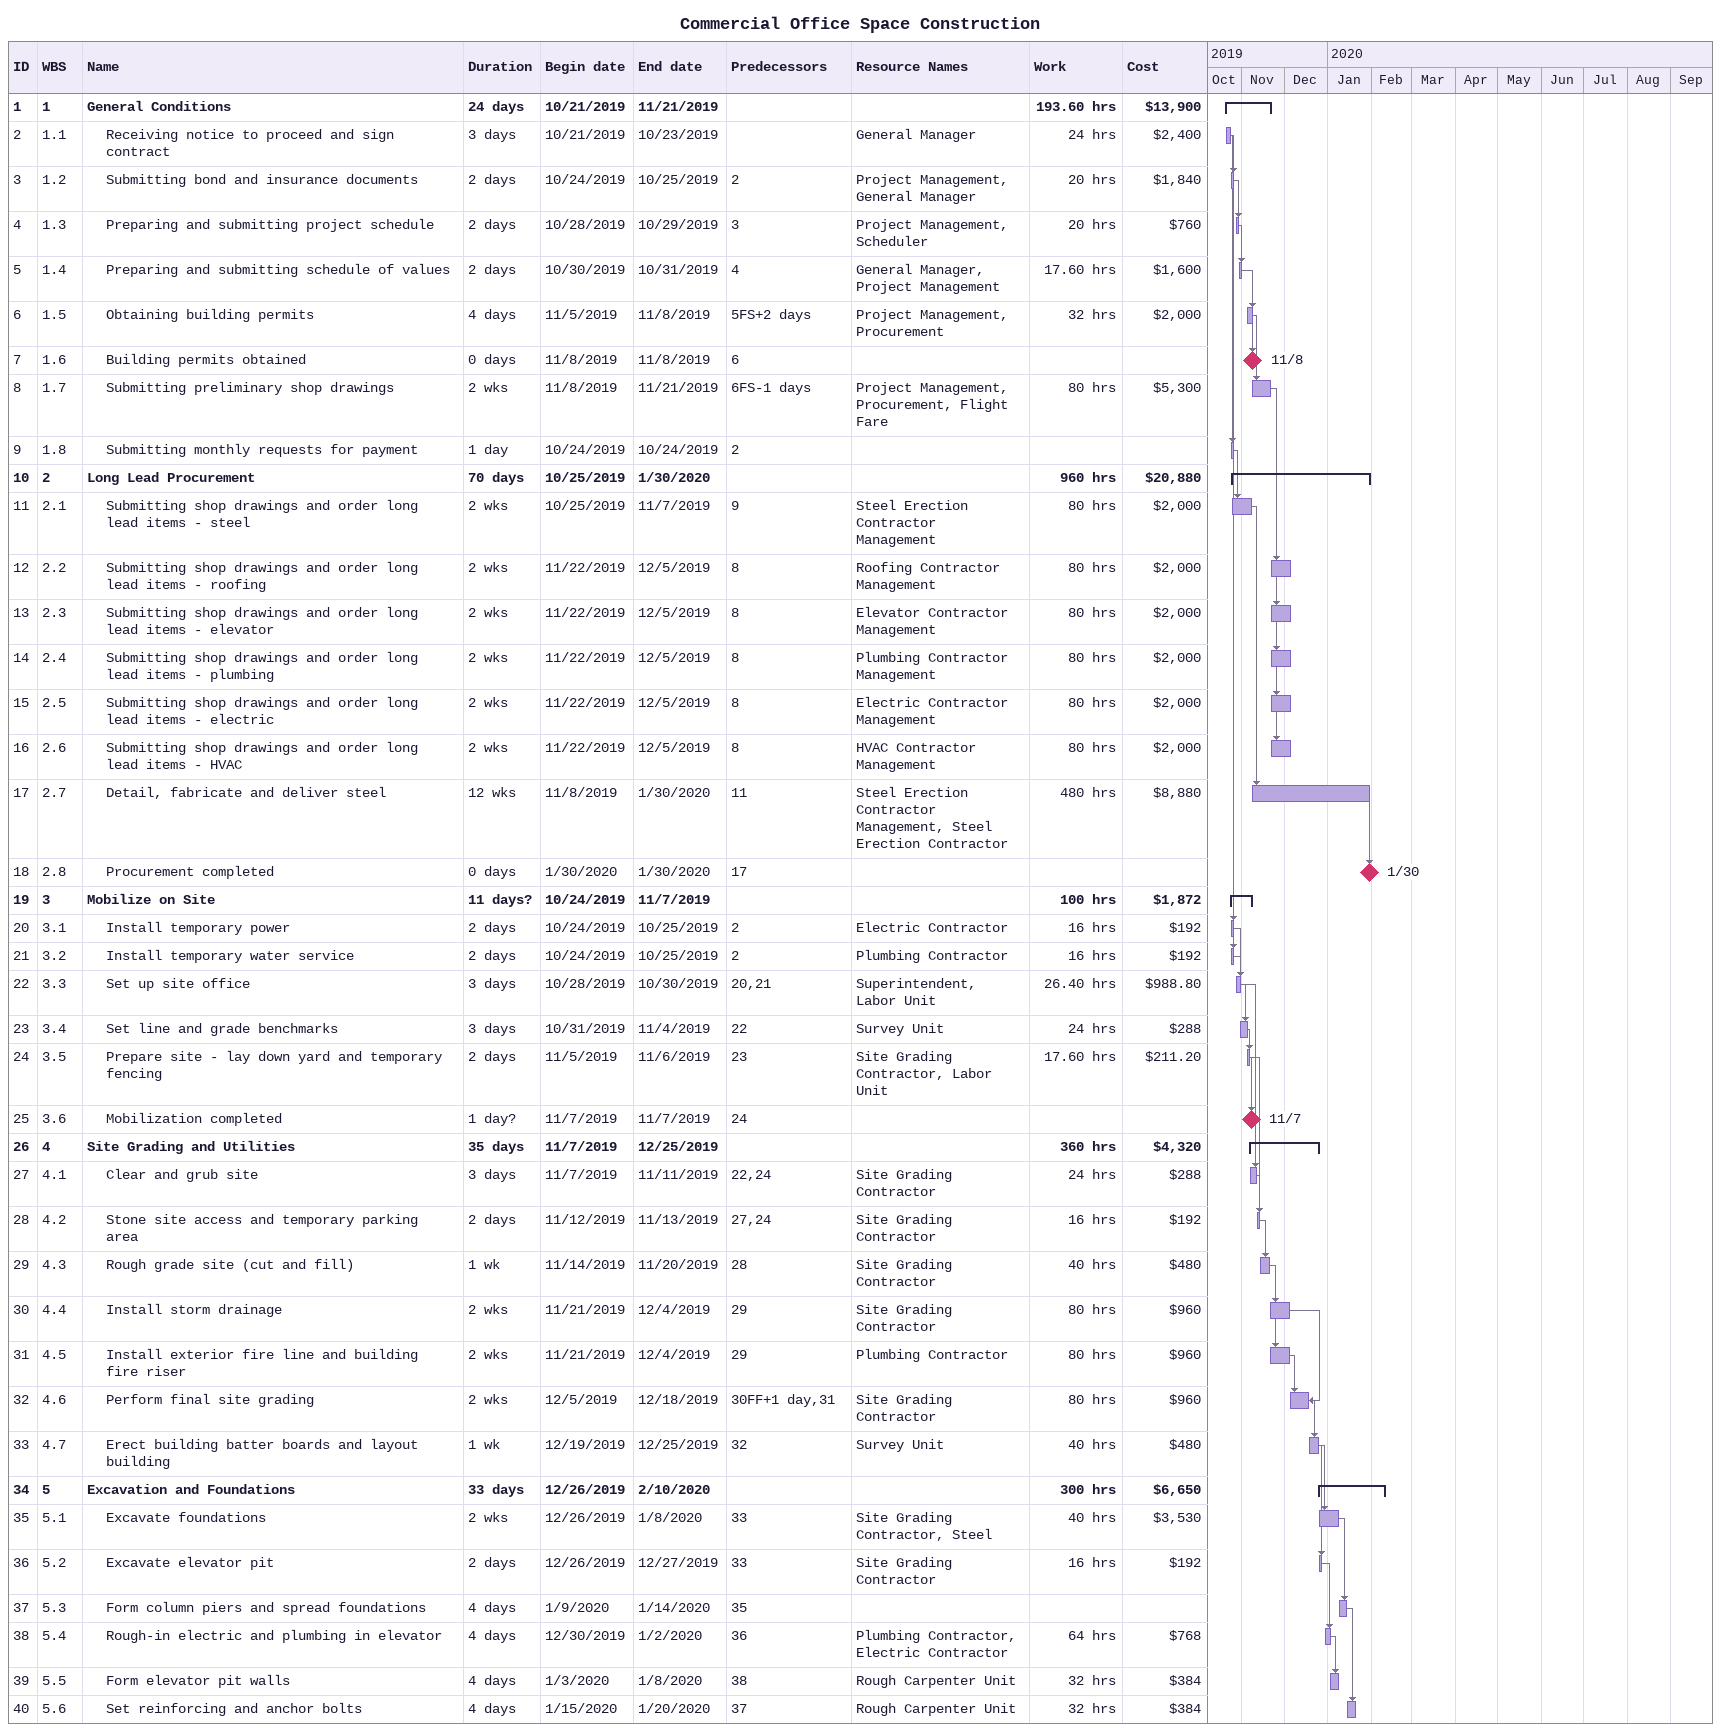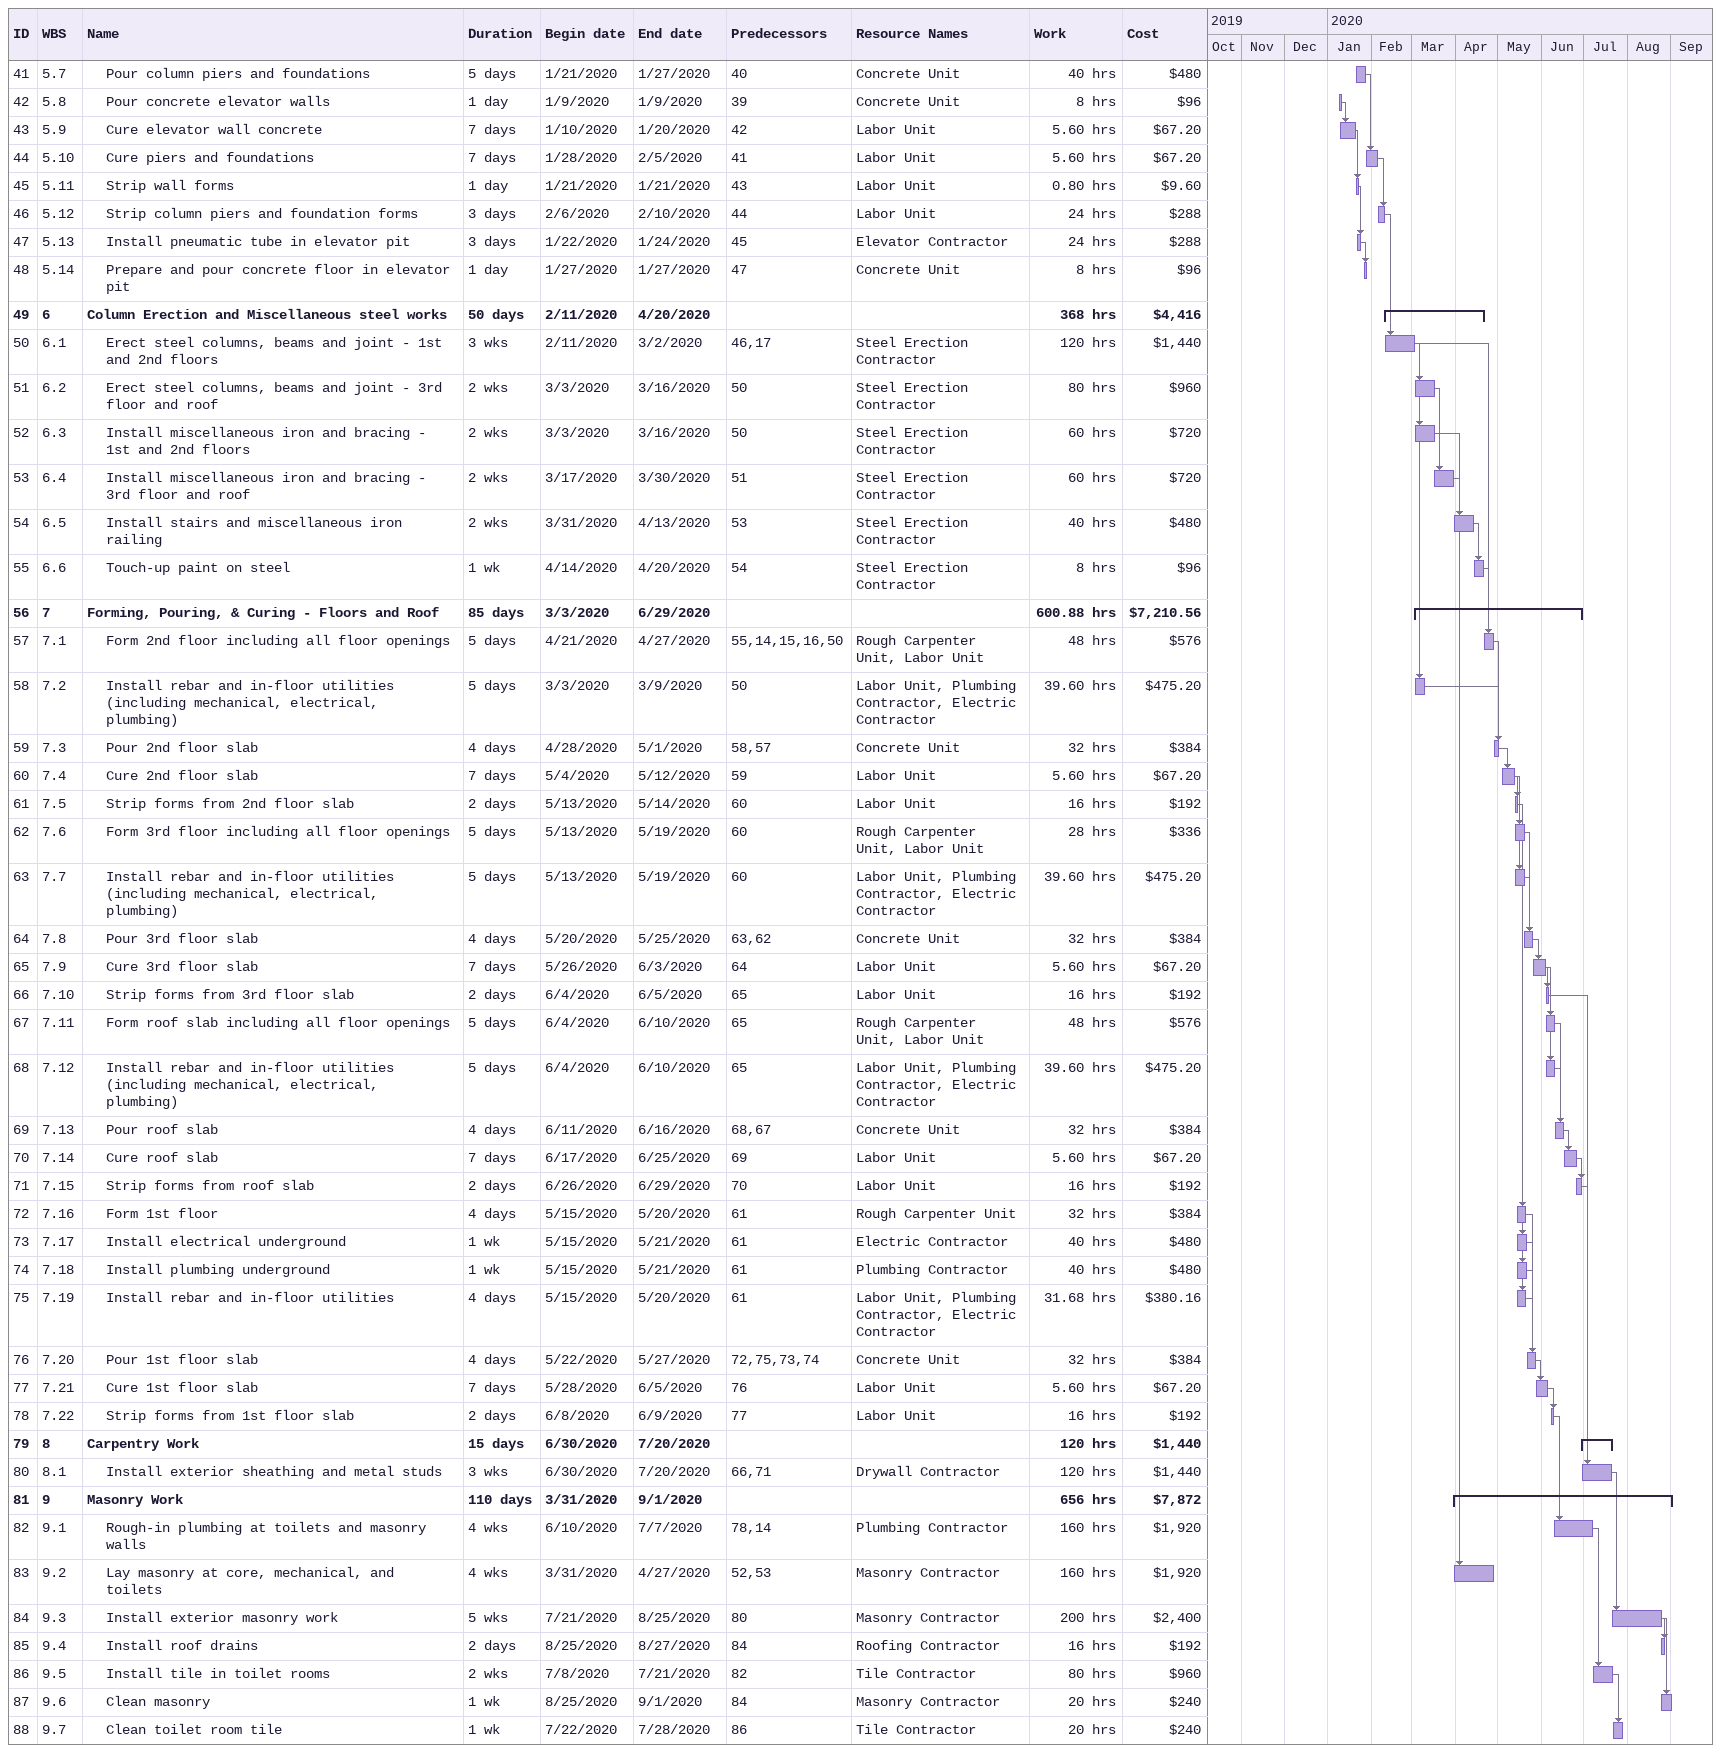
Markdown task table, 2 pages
Commercial Office Space Construction

| ID | WBS | Task | Duration | Start | Finish | Predecessors | Resources | Work (h) | Cost ($) |
|---|---|---|---|---|---|---|---|---|---|
| 1 | 1 | **General Conditions** | 24d | 2019-10-21 | 2019-11-21 |  |  | 193.60 | 13900 |
| 2 | 1.1 | Receiving notice to proceed and sign contract | 3d | 2019-10-21 | 2019-10-23 |  | General Manager | 24 | 2400 |
| 3 | 1.2 | Submitting bond and insurance documents | 2d | 2019-10-24 | 2019-10-25 | 2 | Project Management, General Manager | 20 | 1840 |
| 4 | 1.3 | Preparing and submitting project schedule | 2d | 2019-10-28 | 2019-10-29 | 3 | Project Management, Scheduler | 20 | 760 |
| 5 | 1.4 | Preparing and submitting schedule of values | 2d | 2019-10-30 | 2019-10-31 | 4 | General Manager, Project Management | 17.60 | 1600 |
| 6 | 1.5 | Obtaining building permits | 4d | 2019-11-05 | 2019-11-08 | 5FS+2d | Project Management, Procurement | 32 | 2000 |
| 7 | 1.6 | Building permits obtained | 0d | 2019-11-08 | 2019-11-08 | 6 |  |  |  |
| 8 | 1.7 | Submitting preliminary shop drawings | 2w | 2019-11-08 | 2019-11-21 | 6FS-1d | Project Management, Procurement, Flight Fare | 80 | 5300 |
| 9 | 1.8 | Submitting monthly requests for payment | 1d | 2019-10-24 | 2019-10-24 | 2 |  |  |  |
| 10 | 2 | **Long Lead Procurement** | 70d | 2019-10-25 | 2020-01-30 |  |  | 960 | 20880 |
| 11 | 2.1 | Submitting shop drawings and order long lead items - steel | 2w | 2019-10-25 | 2019-11-07 | 9 | Steel Erection Contractor Management | 80 | 2000 |
| 12 | 2.2 | Submitting shop drawings and order long lead items - roofing | 2w | 2019-11-22 | 2019-12-05 | 8 | Roofing Contractor Management | 80 | 2000 |
| 13 | 2.3 | Submitting shop drawings and order long lead items - elevator | 2w | 2019-11-22 | 2019-12-05 | 8 | Elevator Contractor Management | 80 | 2000 |
| 14 | 2.4 | Submitting shop drawings and order long lead items - plumbing | 2w | 2019-11-22 | 2019-12-05 | 8 | Plumbing Contractor Management | 80 | 2000 |
| 15 | 2.5 | Submitting shop drawings and order long lead items - electric | 2w | 2019-11-22 | 2019-12-05 | 8 | Electric Contractor Management | 80 | 2000 |
| 16 | 2.6 | Submitting shop drawings and order long lead items - HVAC | 2w | 2019-11-22 | 2019-12-05 | 8 | HVAC Contractor Management | 80 | 2000 |
| 17 | 2.7 | Detail, fabricate and deliver steel | 12w | 2019-11-08 | 2020-01-30 | 11 | Steel Erection Contractor Management, Steel Erection Contractor | 480 | 8880 |
| 18 | 2.8 | Procurement completed | 0d | 2020-01-30 | 2020-01-30 | 17 |  |  |  |
| 19 | 3 | **Mobilize on Site** | 11d? | 2019-10-24 | 2019-11-07 |  |  | 100 | 1872 |
| 20 | 3.1 | Install temporary power | 2d | 2019-10-24 | 2019-10-25 | 2 | Electric Contractor | 16 | 192 |
| 21 | 3.2 | Install temporary water service | 2d | 2019-10-24 | 2019-10-25 | 2 | Plumbing Contractor | 16 | 192 |
| 22 | 3.3 | Set up site office | 3d | 2019-10-28 | 2019-10-30 | 20, 21 | Superintendent, Labor Unit | 26.40 | 988.80 |
| 23 | 3.4 | Set line and grade benchmarks | 3d | 2019-10-31 | 2019-11-04 | 22 | Survey Unit | 24 | 288 |
| 24 | 3.5 | Prepare site - lay down yard and temporary fencing | 2d | 2019-11-05 | 2019-11-06 | 23 | Site Grading Contractor, Labor Unit | 17.60 | 211.20 |
| 25 | 3.6 | Mobilization completed | 1d? | 2019-11-07 | 2019-11-07 | 24 |  |  |  |
| 26 | 4 | **Site Grading and Utilities** | 35d | 2019-11-07 | 2019-12-25 |  |  | 360 | 4320 |
| 27 | 4.1 | Clear and grub site | 3d | 2019-11-07 | 2019-11-11 | 22, 24 | Site Grading Contractor | 24 | 288 |
| 28 | 4.2 | Stone site access and temporary parking area | 2d | 2019-11-12 | 2019-11-13 | 27, 24 | Site Grading Contractor | 16 | 192 |
| 29 | 4.3 | Rough grade site (cut and fill) | 1w | 2019-11-14 | 2019-11-20 | 28 | Site Grading Contractor | 40 | 480 |
| 30 | 4.4 | Install storm drainage | 2w | 2019-11-21 | 2019-12-04 | 29 | Site Grading Contractor | 80 | 960 |
| 31 | 4.5 | Install exterior fire line and building fire riser | 2w | 2019-11-21 | 2019-12-04 | 29 | Plumbing Contractor | 80 | 960 |
| 32 | 4.6 | Perform final site grading | 2w | 2019-12-05 | 2019-12-18 | 30FF+1d, 31 | Site Grading Contractor | 80 | 960 |
| 33 | 4.7 | Erect building batter boards and layout building | 1w | 2019-12-19 | 2019-12-25 | 32 | Survey Unit | 40 | 480 |
| 34 | 5 | **Excavation and Foundations** | 33d | 2019-12-26 | 2020-02-10 |  |  | 300 | 6650 |
| 35 | 5.1 | Excavate foundations | 2w | 2019-12-26 | 2020-01-08 | 33 | Site Grading Contractor, Steel | 40 | 3530 |
| 36 | 5.2 | Excavate elevator pit | 2d | 2019-12-26 | 2019-12-27 | 33 | Site Grading Contractor | 16 | 192 |
| 37 | 5.3 | Form column piers and spread foundations | 4d | 2020-01-09 | 2020-01-14 | 35 |  |  |  |
| 38 | 5.4 | Rough-in electric and plumbing in elevator | 4d | 2019-12-30 | 2020-01-02 | 36 | Plumbing Contractor, Electric Contractor | 64 | 768 |
| 39 | 5.5 | Form elevator pit walls | 4d | 2020-01-03 | 2020-01-08 | 38 | Rough Carpenter Unit | 32 | 384 |
| 40 | 5.6 | Set reinforcing and anchor bolts | 4d | 2020-01-15 | 2020-01-20 | 37 | Rough Carpenter Unit | 32 | 384 |
| 41 | 5.7 | Pour column piers and foundations | 5d | 2020-01-21 | 2020-01-27 | 40 | Concrete Unit | 40 | 480 |
| 42 | 5.8 | Pour concrete elevator walls | 1d | 2020-01-09 | 2020-01-09 | 39 | Concrete Unit | 8 | 96 |
| 43 | 5.9 | Cure elevator wall concrete | 7d | 2020-01-10 | 2020-01-20 | 42 | Labor Unit | 5.60 | 67.20 |
| 44 | 5.10 | Cure piers and foundations | 7d | 2020-01-28 | 2020-02-05 | 41 | Labor Unit | 5.60 | 67.20 |
| 45 | 5.11 | Strip wall forms | 1d | 2020-01-21 | 2020-01-21 | 43 | Labor Unit | 0.80 | 9.60 |
| 46 | 5.12 | Strip column piers and foundation forms | 3d | 2020-02-06 | 2020-02-10 | 44 | Labor Unit | 24 | 288 |
| 47 | 5.13 | Install pneumatic tube in elevator pit | 3d | 2020-01-22 | 2020-01-24 | 45 | Elevator Contractor | 24 | 288 |
| 48 | 5.14 | Prepare and pour concrete floor in elevator pit | 1d | 2020-01-27 | 2020-01-27 | 47 | Concrete Unit | 8 | 96 |
| 49 | 6 | **Column Erection and Miscellaneous steel works** | 50d | 2020-02-11 | 2020-04-20 |  |  | 368 | 4416 |
| 50 | 6.1 | Erect steel columns, beams and joint - 1st and 2nd floors | 3w | 2020-02-11 | 2020-03-02 | 46, 17 | Steel Erection Contractor | 120 | 1440 |
| 51 | 6.2 | Erect steel columns, beams and joint - 3rd floor and roof | 2w | 2020-03-03 | 2020-03-16 | 50 | Steel Erection Contractor | 80 | 960 |
| 52 | 6.3 | Install miscellaneous iron and bracing - 1st and 2nd floors | 2w | 2020-03-03 | 2020-03-16 | 50 | Steel Erection Contractor | 60 | 720 |
| 53 | 6.4 | Install miscellaneous iron and bracing - 3rd floor and roof | 2w | 2020-03-17 | 2020-03-30 | 51 | Steel Erection Contractor | 60 | 720 |
| 54 | 6.5 | Install stairs and miscellaneous iron railing | 2w | 2020-03-31 | 2020-04-13 | 53 | Steel Erection Contractor | 40 | 480 |
| 55 | 6.6 | Touch-up paint on steel | 1w | 2020-04-14 | 2020-04-20 | 54 | Steel Erection Contractor | 8 | 96 |
| 56 | 7 | **Forming, Pouring, & Curing - Floors and Roof** | 85d | 2020-03-03 | 2020-06-29 |  |  | 600.88 | 7210.56 |
| 57 | 7.1 | Form 2nd floor including all floor openings | 5d | 2020-04-21 | 2020-04-27 | 55, 14, 15, 16, 50 | Rough Carpenter Unit, Labor Unit | 48 | 576 |
| 58 | 7.2 | Install rebar and in-floor utilities (including mechanical, electrical, plumbing) | 5d | 2020-03-03 | 2020-03-09 | 50 | Labor Unit, Plumbing Contractor, Electric Contractor | 39.60 | 475.20 |
| 59 | 7.3 | Pour 2nd floor slab | 4d | 2020-04-28 | 2020-05-01 | 58, 57 | Concrete Unit | 32 | 384 |
| 60 | 7.4 | Cure 2nd floor slab | 7d | 2020-05-04 | 2020-05-12 | 59 | Labor Unit | 5.60 | 67.20 |
| 61 | 7.5 | Strip forms from 2nd floor slab | 2d | 2020-05-13 | 2020-05-14 | 60 | Labor Unit | 16 | 192 |
| 62 | 7.6 | Form 3rd floor including all floor openings | 5d | 2020-05-13 | 2020-05-19 | 60 | Rough Carpenter Unit, Labor Unit | 28 | 336 |
| 63 | 7.7 | Install rebar and in-floor utilities (including mechanical, electrical, plumbing) | 5d | 2020-05-13 | 2020-05-19 | 60 | Labor Unit, Plumbing Contractor, Electric Contractor | 39.60 | 475.20 |
| 64 | 7.8 | Pour 3rd floor slab | 4d | 2020-05-20 | 2020-05-25 | 63, 62 | Concrete Unit | 32 | 384 |
| 65 | 7.9 | Cure 3rd floor slab | 7d | 2020-05-26 | 2020-06-03 | 64 | Labor Unit | 5.60 | 67.20 |
| 66 | 7.10 | Strip forms from 3rd floor slab | 2d | 2020-06-04 | 2020-06-05 | 65 | Labor Unit | 16 | 192 |
| 67 | 7.11 | Form roof slab including all floor openings | 5d | 2020-06-04 | 2020-06-10 | 65 | Rough Carpenter Unit, Labor Unit | 48 | 576 |
| 68 | 7.12 | Install rebar and in-floor utilities (including mechanical, electrical, plumbing) | 5d | 2020-06-04 | 2020-06-10 | 65 | Labor Unit, Plumbing Contractor, Electric Contractor | 39.60 | 475.20 |
| 69 | 7.13 | Pour roof slab | 4d | 2020-06-11 | 2020-06-16 | 68, 67 | Concrete Unit | 32 | 384 |
| 70 | 7.14 | Cure roof slab | 7d | 2020-06-17 | 2020-06-25 | 69 | Labor Unit | 5.60 | 67.20 |
| 71 | 7.15 | Strip forms from roof slab | 2d | 2020-06-26 | 2020-06-29 | 70 | Labor Unit | 16 | 192 |
| 72 | 7.16 | Form 1st floor | 4d | 2020-05-15 | 2020-05-20 | 61 | Rough Carpenter Unit | 32 | 384 |
| 73 | 7.17 | Install electrical underground | 1w | 2020-05-15 | 2020-05-21 | 61 | Electric Contractor | 40 | 480 |
| 74 | 7.18 | Install plumbing underground | 1w | 2020-05-15 | 2020-05-21 | 61 | Plumbing Contractor | 40 | 480 |
| 75 | 7.19 | Install rebar and in-floor utilities | 4d | 2020-05-15 | 2020-05-20 | 61 | Labor Unit, Plumbing Contractor, Electric Contractor | 31.68 | 380.16 |
| 76 | 7.20 | Pour 1st floor slab | 4d | 2020-05-22 | 2020-05-27 | 72, 75, 73, 74 | Concrete Unit | 32 | 384 |
| 77 | 7.21 | Cure 1st floor slab | 7d | 2020-05-28 | 2020-06-05 | 76 | Labor Unit | 5.60 | 67.20 |
| 78 | 7.22 | Strip forms from 1st floor slab | 2d | 2020-06-08 | 2020-06-09 | 77 | Labor Unit | 16 | 192 |
| 79 | 8 | **Carpentry Work** | 15d | 2020-06-30 | 2020-07-20 |  |  | 120 | 1440 |
| 80 | 8.1 | Install exterior sheathing and metal studs | 3w | 2020-06-30 | 2020-07-20 | 66, 71 | Drywall Contractor | 120 | 1440 |
| 81 | 9 | **Masonry Work** | 110d | 2020-03-31 | 2020-09-01 |  |  | 656 | 7872 |
| 82 | 9.1 | Rough-in plumbing at toilets and masonry walls | 4w | 2020-06-10 | 2020-07-07 | 78, 14 | Plumbing Contractor | 160 | 1920 |
| 83 | 9.2 | Lay masonry at core, mechanical, and toilets | 4w | 2020-03-31 | 2020-04-27 | 52, 53 | Masonry Contractor | 160 | 1920 |
| 84 | 9.3 | Install exterior masonry work | 5w | 2020-07-21 | 2020-08-25 | 80 | Masonry Contractor | 200 | 2400 |
| 85 | 9.4 | Install roof drains | 2d | 2020-08-25 | 2020-08-27 | 84 | Roofing Contractor | 16 | 192 |
| 86 | 9.5 | Install tile in toilet rooms | 2w | 2020-07-08 | 2020-07-21 | 82 | Tile Contractor | 80 | 960 |
| 87 | 9.6 | Clean masonry | 1w | 2020-08-25 | 2020-09-01 | 84 | Masonry Contractor | 20 | 240 |
| 88 | 9.7 | Clean toilet room tile | 1w | 2020-07-22 | 2020-07-28 | 86 | Tile Contractor | 20 | 240 |
